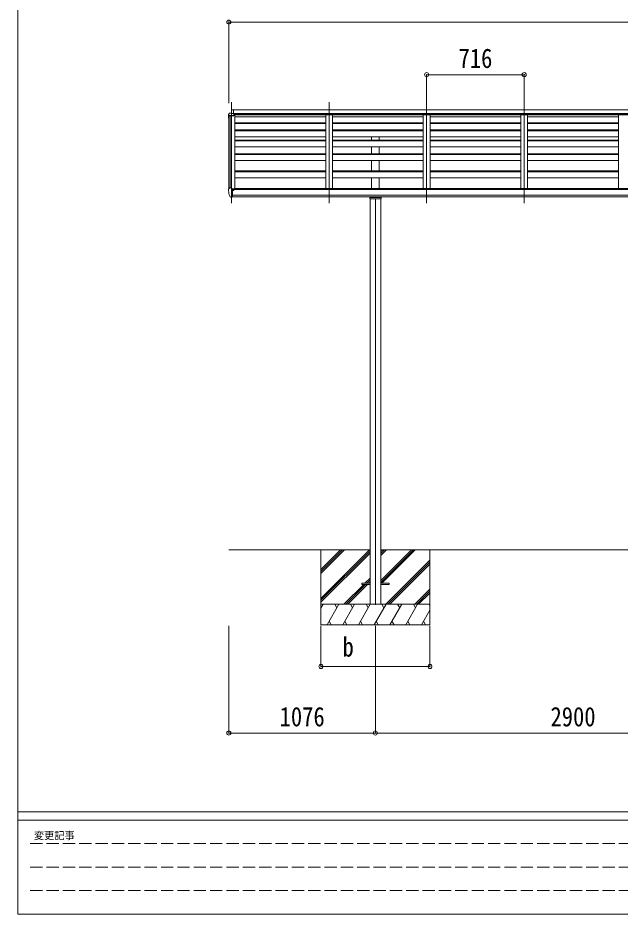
# Model space of a CAD drawing. Units: millimetres at full size. Extents: x -8385 to 8479, y -5853 to 5787.
# Drawn here: x -8385 to -3966, y -5853 to 728 of the extents above; entities that cross this region are included whole.
import ezdxf
from ezdxf.enums import TextEntityAlignment as Align

# ---------------------------------------------------------------- set-up
doc = ezdxf.new("R2010")
doc.units = ezdxf.units.MM
doc.header["$LTSCALE"] = 30
doc.header["$PDMODE"] = 32
doc.header["$PDSIZE"] = 30
doc.linetypes.add('DASHED3', pattern=[4, 3, -1])
for name, color, linetype, lineweight in [('0-0_0', 7, 'Continuous', 9), ('0-1_本体', 4, 'Continuous', 9), ('0-2_部品', 7, 'Continuous', 9), ('0-8_PARTS2', 2, 'Continuous', 9), ('0-A_寸法', 6, 'Continuous', 9), ('F-0_240', 7, 'Continuous', 9)]:
    doc.layers.add(name, color=color, linetype=linetype, lineweight=lineweight)
doc.styles.add('ＭＳ ゴシック', font='')
doc.styles.get('ＭＳ ゴシック').set_extended_font_data('MS Gothic')

msp = doc.modelspace()

# ---------------------------------------------------------------- linework, layer by layer
at = {"layer": '0-0_0'}
for p, q in [((-5801.42, -3178.1), (-6837.92, -3178.1)), ((-6161.92, -3178.1), (-6161.92, -3728.1)), ((-6161.92, -3534.4), (-5805.61, -3178.1)), ((-6161.92, -3322.27), (-6017.74, -3178.1)), ((-6161.92, -3336.42), (-6003.6, -3178.1)), ((-6161.92, -3350.56), (-5989.45, -3178.1)), ((-6161.92, -3548.55), (-5801.42, -3188.05)), ((-6161.92, -3562.69), (-5801.42, -3202.19)), ((-2901.42, -3178.1), (-5722.42, -3178.1)), ((-5722.42, -3403.27), (-5497.24, -3178.1)), ((-5722.42, -3417.41), (-5483.1, -3178.1)), ((-5722.42, -3219.43), (-5681.09, -3178.1)), ((-5722.42, -3205.28), (-5695.23, -3178.1)), ((-5722.42, -3191.14), (-5709.37, -3178.1)), ((-5714.46, -3423.6), (-5468.95, -3178.1)), ((-5361.92, -3178.1), (-5361.92, -3728.1)), ((-5685.11, -3578.1), (-5361.92, -3254.91)), ((-5670.97, -3578.1), (-5361.92, -3269.05)), ((-5656.82, -3578.1), (-5361.92, -3283.19)), ((-5838.97, -3423.6), (-5801.42, -3386.04)), ((-5824.83, -3423.6), (-5801.42, -3400.18)), ((-5810.69, -3423.6), (-5801.42, -3414.32)), ((-5993.47, -3578.1), (-5847.97, -3432.6)), ((-5979.33, -3578.1), (-5833.83, -3432.6)), ((-5965.19, -3578.1), (-5819.69, -3432.6)), ((-5472.97, -3578.1), (-5361.92, -3467.04)), ((-5458.83, -3578.1), (-5361.92, -3481.18)), ((-5444.69, -3578.1), (-5361.92, -3495.32)), ((-5361.92, -3578.1), (-6161.92, -3578.1)), ((-6161.92, -3605.6), (-6146.04, -3578.1)), ((-6117.17, -3728.1), (-6030.57, -3578.1)), ((-6045.57, -3604.08), (-6060.57, -3578.1)), ((-6001.7, -3728.1), (-5915.1, -3578.1)), ((-5930.1, -3604.08), (-5945.1, -3578.1)), ((-5886.23, -3728.1), (-5799.63, -3578.1)), ((-5814.63, -3604.08), (-5829.63, -3578.1)), ((-5770.76, -3728.1), (-5684.16, -3578.1)), ((-5699.16, -3604.08), (-5714.16, -3578.09)), ((-5655.29, -3728.1), (-5568.69, -3578.1)), ((-5583.69, -3604.08), (-5598.69, -3578.1)), ((-5539.82, -3728.1), (-5453.22, -3578.1)), ((-5483.22, -3578.1), (-5468.22, -3604.08)), ((-5367.75, -3578.1), (-5361.92, -3588.2)), ((-5424.35, -3728.1), (-5361.92, -3619.96)), ((-6161.92, -3728.1), (-5361.92, -3728.1)), ((-6102.17, -3702.12), (-6087.17, -3728.1)), ((-5986.7, -3702.12), (-5971.7, -3728.1)), ((-5871.23, -3702.12), (-5856.23, -3728.1)), ((-5755.76, -3702.12), (-5740.76, -3728.1)), ((-5640.29, -3702.12), (-5625.29, -3728.1)), ((-5524.82, -3702.12), (-5509.82, -3728.1)), ((-5409.35, -3702.12), (-5394.35, -3728.1))]:
    msp.add_line(p, q, dxfattribs=at)
at = {"layer": '0-1_本体'}
for p, q in [((-6837.92, -528.62), (-6837.92, 9.34)), ((-6828.22, -522.08), (-6828.22, 9.97)), ((-6804.42, 52.88), (-1819.42, 52.88)), ((-6804.42, 25.76), (-1819.42, 25.76)), ((-6801.42, 23.5), (-1822.42, 23.5)), ((-6801.42, 17.86), (-1822.42, 17.86)), ((-6801.42, 16.96), (-1822.42, 16.96)), ((-6792.92, 16.96), (-6792.92, -527.21)), ((-6126.91, 1.5), (-6792.92, 1.5)), ((-6126.92, 16.96), (-6126.92, -525.55)), ((-6076.92, 16.96), (-6076.92, -525.55)), ((-5410.91, 1.5), (-6076.92, 1.5)), ((-5410.92, 16.96), (-5410.92, -525.55)), ((-5360.92, 16.96), (-5360.92, -525.55)), ((-4694.91, 1.5), (-5360.92, 1.5)), ((-4694.92, 16.96), (-4694.92, -525.55)), ((-4644.92, 16.96), (-4644.92, -525.55)), ((-3978.91, 1.5), (-4644.92, 1.5)), ((-3978.92, 16.96), (-3978.92, -525.55)), ((-6126.91, -43.03), (-6792.92, -43.03)), ((-6126.91, -45.02), (-6792.92, -45.02)), ((-6792.92, -48.2), (-6126.92, -48.2)), ((-5410.91, -43.03), (-6076.92, -43.03)), ((-5410.91, -45.02), (-6076.92, -45.02)), ((-6076.92, -48.2), (-5410.92, -48.2)), ((-5789.42, -48.2), (-5789.42, -45.02)), ((-5734.42, -48.2), (-5734.42, -45.02)), ((-4694.91, -43.03), (-5360.92, -43.03)), ((-4694.91, -45.02), (-5360.92, -45.02)), ((-5360.92, -48.2), (-4694.92, -48.2)), ((-3978.91, -43.03), (-4644.92, -43.03)), ((-3978.91, -45.02), (-4644.92, -45.02)), ((-4644.92, -48.2), (-3978.92, -48.2)), ((-6126.92, -92.94), (-6792.92, -92.94)), ((-6792.92, -97.23), (-6126.92, -97.23)), ((-6126.92, -100.69), (-6792.92, -100.69)), ((-5410.92, -92.94), (-6076.92, -92.94)), ((-6076.92, -97.23), (-5410.92, -97.23)), ((-5410.92, -100.69), (-6076.92, -100.69)), ((-5789.42, -97.23), (-5789.42, -92.94)), ((-5734.42, -97.23), (-5734.42, -92.94)), ((-4694.92, -92.94), (-5360.92, -92.94)), ((-5360.92, -97.23), (-4694.92, -97.23)), ((-4694.92, -100.69), (-5360.92, -100.69)), ((-3978.92, -92.94), (-4644.92, -92.94)), ((-4644.92, -97.23), (-3978.92, -97.23)), ((-3978.92, -100.69), (-4644.92, -100.69)), ((-6126.92, -144.93), (-6792.92, -144.93)), ((-6792.92, -169.81), (-6126.92, -169.81)), ((-6792.92, -173.82), (-6126.92, -173.82)), ((-5410.92, -144.93), (-6076.92, -144.93)), ((-6076.92, -169.81), (-5410.92, -169.81)), ((-6076.92, -173.82), (-5410.92, -173.82)), ((-5789.42, -169.81), (-5789.42, -144.93)), ((-5734.42, -169.81), (-5734.42, -144.93)), ((-4694.92, -144.93), (-5360.92, -144.93)), ((-5360.92, -169.81), (-4694.92, -169.81)), ((-5360.92, -173.82), (-4694.92, -173.82)), ((-3978.92, -144.93), (-4644.92, -144.93)), ((-4644.92, -169.81), (-3978.92, -169.81)), ((-4644.92, -173.82), (-3978.92, -173.82)), ((-6792.92, -218.26), (-6126.92, -218.26)), ((-6076.92, -218.26), (-5410.92, -218.26)), ((-5789.42, -269.84), (-5789.42, -218.26)), ((-5734.42, -269.84), (-5734.42, -218.26)), ((-5360.92, -218.26), (-4694.92, -218.26)), ((-4644.92, -218.26), (-3978.92, -218.26)), ((-6792.92, -269.84), (-6126.92, -269.84)), ((-6126.92, -275.63), (-6792.92, -275.63)), ((-6792.92, -319.55), (-6126.92, -319.55)), ((-6076.92, -269.84), (-5410.92, -269.84)), ((-5410.92, -275.63), (-6076.92, -275.63)), ((-6076.92, -319.55), (-5410.92, -319.55)), ((-5789.42, -394.94), (-5789.42, -319.55)), ((-5734.42, -394.94), (-5734.42, -319.55)), ((-5360.92, -269.84), (-4694.92, -269.84)), ((-4694.92, -275.63), (-5360.92, -275.63)), ((-5360.92, -319.55), (-4694.92, -319.55)), ((-4644.92, -269.84), (-3978.92, -269.84)), ((-3978.92, -275.63), (-4644.92, -275.63)), ((-4644.92, -319.55), (-3978.92, -319.55)), ((-6792.92, -394.94), (-6126.92, -394.94)), ((-6126.92, -401.76), (-6792.92, -401.76)), ((-6792.92, -445.3), (-6126.92, -445.3)), ((-6076.92, -394.94), (-5410.92, -394.94)), ((-5410.92, -401.76), (-6076.92, -401.76)), ((-6076.92, -445.3), (-5410.92, -445.3)), ((-5789.42, -525.48), (-5789.42, -445.3)), ((-5734.42, -525.48), (-5734.42, -445.3)), ((-5360.92, -394.94), (-4694.92, -394.94)), ((-4694.92, -401.76), (-5360.92, -401.76)), ((-5360.92, -445.3), (-4694.92, -445.3)), ((-4644.92, -394.94), (-3978.92, -394.94)), ((-3978.92, -401.76), (-4644.92, -401.76)), ((-4644.92, -445.3), (-3978.92, -445.3)), ((-6787.92, -532.18), (-6787.92, -525.48)), ((-1835.92, -525.48), (-6787.92, -525.48)), ((-6816.42, -527.21), (-6792.91, -527.21)), ((-1812.42, -532.18), (-6811.42, -532.18)), ((-6811.42, -573.4), (-1812.42, -573.4)), ((-1812.42, -585.26), (-6811.42, -585.18)), ((-5801.42, -601.01), (-5801.42, -3578.1)), ((-5722.42, -601.01), (-5722.42, -3578.1))]:
    msp.add_line(p, q, dxfattribs=at)
msp.add_circle((-6803.94, -536.92), 3, dxfattribs=at)
at = {"layer": '0-2_部品'}
for p, q in [((-6839.92, 7.6), (-6839.92, 18.66)), ((-6838.42, 7.6), (-6838.42, 8.22)), ((-6833.01, 27.47), (-6837.07, 21.66)), ((-6837.07, 11.22), (-6832.5, 11.47)), ((-6836.99, 9.72), (-6832.42, 9.98)), ((-6832.5, 11.47), (-6801.42, 11.47)), ((-6832.5, 9.97), (-6801.42, 9.97)), ((-6829.92, 28.04), (-6832.25, 27.89)), ((-6829.92, 28.04), (-6817.92, 28.04)), ((-6816.42, 54.87), (-6817.92, 54.87)), ((-6817.92, 54.87), (-6817.92, 52.48)), ((-6817.92, 26.38), (-6817.92, 52.48)), ((-6804.42, 27.11), (-6817.92, 27.93)), ((-6804.42, 26.9), (-6817.92, 27.65)), ((-6804.42, 25.63), (-6817.92, 26.38)), ((-6817.92, 26.38), (-6801.42, 23.89)), ((-6816.42, 54.87), (-6816.42, 53.16)), ((-6804.42, 54.13), (-6816.42, 54.86)), ((-6816.42, 53.16), (-6816.42, 53.15)), ((-6804.42, 54.13), (-6804.42, 25.63)), ((-6801.42, 9.97), (-6801.42, 23.89)), ((-6833.01, -521.59), (-6837.07, -527.4)), ((-6817.92, -589.52), (-6817.92, -521.02)), ((-6816.42, -521.94), (-6817.92, -521.94)), ((-6816.42, -521.94), (-6816.42, -528.11)), ((-6839.92, -530.39), (-6839.92, -531.02)), ((-6825.54, -587.71), (-6835.28, -572.33)), ((-6819.42, -589.43), (-6823.12, -589.21)), ((-6819.42, -589.43), (-6817.92, -589.52)), ((-6811.42, -530.76), (-6817.92, -530.36)), ((-6817.92, -587.33), (-6817.42, -587.33)), ((-6817.42, -587.33), (-6816.92, -586.33)), ((-6811.42, -586.33), (-6816.92, -586.33)), ((-6806.94, -535.94), (-6806.42, -535.94)), ((-6806.42, -535.94), (-6806.12, -535.94)), ((-5723.42, -591.75), (-5800.42, -591.75))]:
    msp.add_line(p, q, dxfattribs=at)
at = {"layer": '0-2_部品', "color": 4}
for p, q in [((-5861.92, -3423.6), (-5801.42, -3423.6)), ((-5861.92, -3423.6), (-5861.92, -3432.6)), ((-5801.42, -3432.6), (-5861.92, -3432.6)), ((-5722.42, -3423.6), (-5661.92, -3423.6)), ((-5661.92, -3432.6), (-5722.42, -3432.6)), ((-5661.92, -3423.6), (-5661.92, -3432.6))]:
    msp.add_line(p, q, dxfattribs=at)
at = {"layer": '0-2_部品'}
for points in [[(-6804.42, 52.97), (-6808.02, 53.02), (-6816.42, 53.15)], [(-6817.92, -521.02), (-6829.92, -521.02), (-6832.25, -521.17)], [(-6817.92, -575.63), (-6814.75, -575.23), (-6811.42, -574.8)], [(-6811.42, -586.33), (-6811.42, -528.11), (-6816.42, -528.11)], [(-6806.12, -534.75), (-6806.12, -535.94), (-6801.42, -535.94)], [(-6801.42, -534.32), (-6801.42, -535.94), (-6800.94, -535.94)], [(-5803.42, -584.42), (-5803.42, -601.01), (-5720.42, -601.01), (-5720.42, -584.42)]]:
    msp.add_lwpolyline(points, dxfattribs=at)
for centre, radius, start, end in [((-6836.92, 18.66), 3, 93, 180), ((-6836.92, 8.22), 3, 93, 180), ((-6637.92, 7.6), 202, 180, 188.0693), ((-6836.92, 8.22), 1.5, 93, 180), ((-6637.92, 7.6), 200.5, 180, 184.04721), ((-6832.19, 26.89), 1, 93.5, 145), ((-6832.19, -522.16), 1, 93.5, 145), ((-6836.92, -530.39), 3, 93, 180), ((-6647.42, -531.02), 192.49, 180.0008, 192.1233), ((-6832.69, -570.83), 3, 191.83348, 210), ((-6822.94, -586.21), 3, 210, 266.5), ((-6803.92, -535.94), 2.5, 151.64236, 180), ((-6803.92, -535.94), 2.5, 0, 151.64236)]:
    msp.add_arc(centre, radius, start, end, dxfattribs=at)
msp.add_ellipse((-6774.58, 52.22), major_axis=(-43.33, 0.25), ratio=0.060879, start_param=6.0196548, end_param=6.2835435, dxfattribs=at)
at = {"layer": '0-8_PARTS2', "color": 6}
for p, q in [((-6837.92, 697.08), (-1785.92, 697.08)), ((-5385.92, 311.18), (-4669.92, 311.18))]:
    msp.add_line(p, q, dxfattribs=at)
at = {"layer": '0-8_PARTS2'}
for p, q in [((-6817.92, -631.58), (-6817.92, 109.9)), ((-6101.92, -631.58), (-6101.92, 109.9)), ((-5385.92, -631.58), (-5385.92, 109.9)), ((-4669.92, -631.58), (-4669.92, 109.9)), ((-5761.92, -598.21), (-5761.92, -3580.89))]:
    msp.add_line(p, q, dxfattribs=at)
at = {"layer": '0-A_寸法'}
for p, q in [((-6837.92, 697.08), (-6837.92, 100.99)), ((-5385.92, 311.18), (-5385.92, 100.99)), ((-4669.92, 311.18), (-4669.92, 100.99)), ((-6837.92, -4523.28), (-6837.92, -3736.1)), ((-6161.92, -4034.75), (-6161.92, -3736.1)), ((-5761.92, -4523.28), (-5761.92, -3736.1)), ((-5361.92, -4034.75), (-5361.92, -3736.1)), ((-6161.92, -4034.75), (-5361.92, -4034.75)), ((-6837.92, -4523.28), (-5761.92, -4523.28)), ((-5761.92, -4523.28), (-2861.92, -4523.28))]:
    msp.add_line(p, q, dxfattribs=at)
for p in [(-6837.92, 697.08), (-5385.92, 311.18), (-4669.92, 311.18), (-6161.92, -4034.75), (-5361.92, -4034.75), (-6837.92, -4523.28), (-5761.92, -4523.28)]:
    msp.add_point(p, dxfattribs=at)
at = {"layer": 'F-0_240', "color": 5}
for p, q in [((-8385.45, 5787.34), (-8385.45, -5852.66)), ((-8385.45, -5102.66), (8054.55, -5102.66)), ((-8385.45, -5162.66), (5387.79, -5162.66)), ((-8385.45, -5852.66), (8054.55, -5852.66))]:
    msp.add_line(p, q, dxfattribs=at)
at = {"layer": 'F-0_240', "color": 4, "linetype": 'DASHED3'}
for p, q in [((-8295.46, -5335.16), (-3492.21, -5335.16)), ((-8295.46, -5507.66), (-3492.21, -5507.66)), ((-8295.46, -5680.16), (-3492.21, -5680.16))]:
    msp.add_line(p, q, dxfattribs=at)

# ---------------------------------------------------------------- texts
at = {"layer": '0-A_寸法', "color": 7, "style": 'ＭＳ ゴシック', "width": 0.85}
for s, p in [('716', (-5151.67, 317.18)), ('b', (-6003.17, -4004.75)), ('1076', (-6464.92, -4517.28)), ('2900', (-4476.92, -4517.28))]:
    msp.add_text(s, height=143, dxfattribs=at).set_placement(p, align=Align.BOTTOM_LEFT)
at = {"layer": 'F-0_240', "style": 'ＭＳ ゴシック'}
msp.add_text('変更記事', height=54.99, dxfattribs=at).set_placement((-8268.23, -5320.16), align=Align.BOTTOM_LEFT)

doc.saveas('drawing.dxf')
